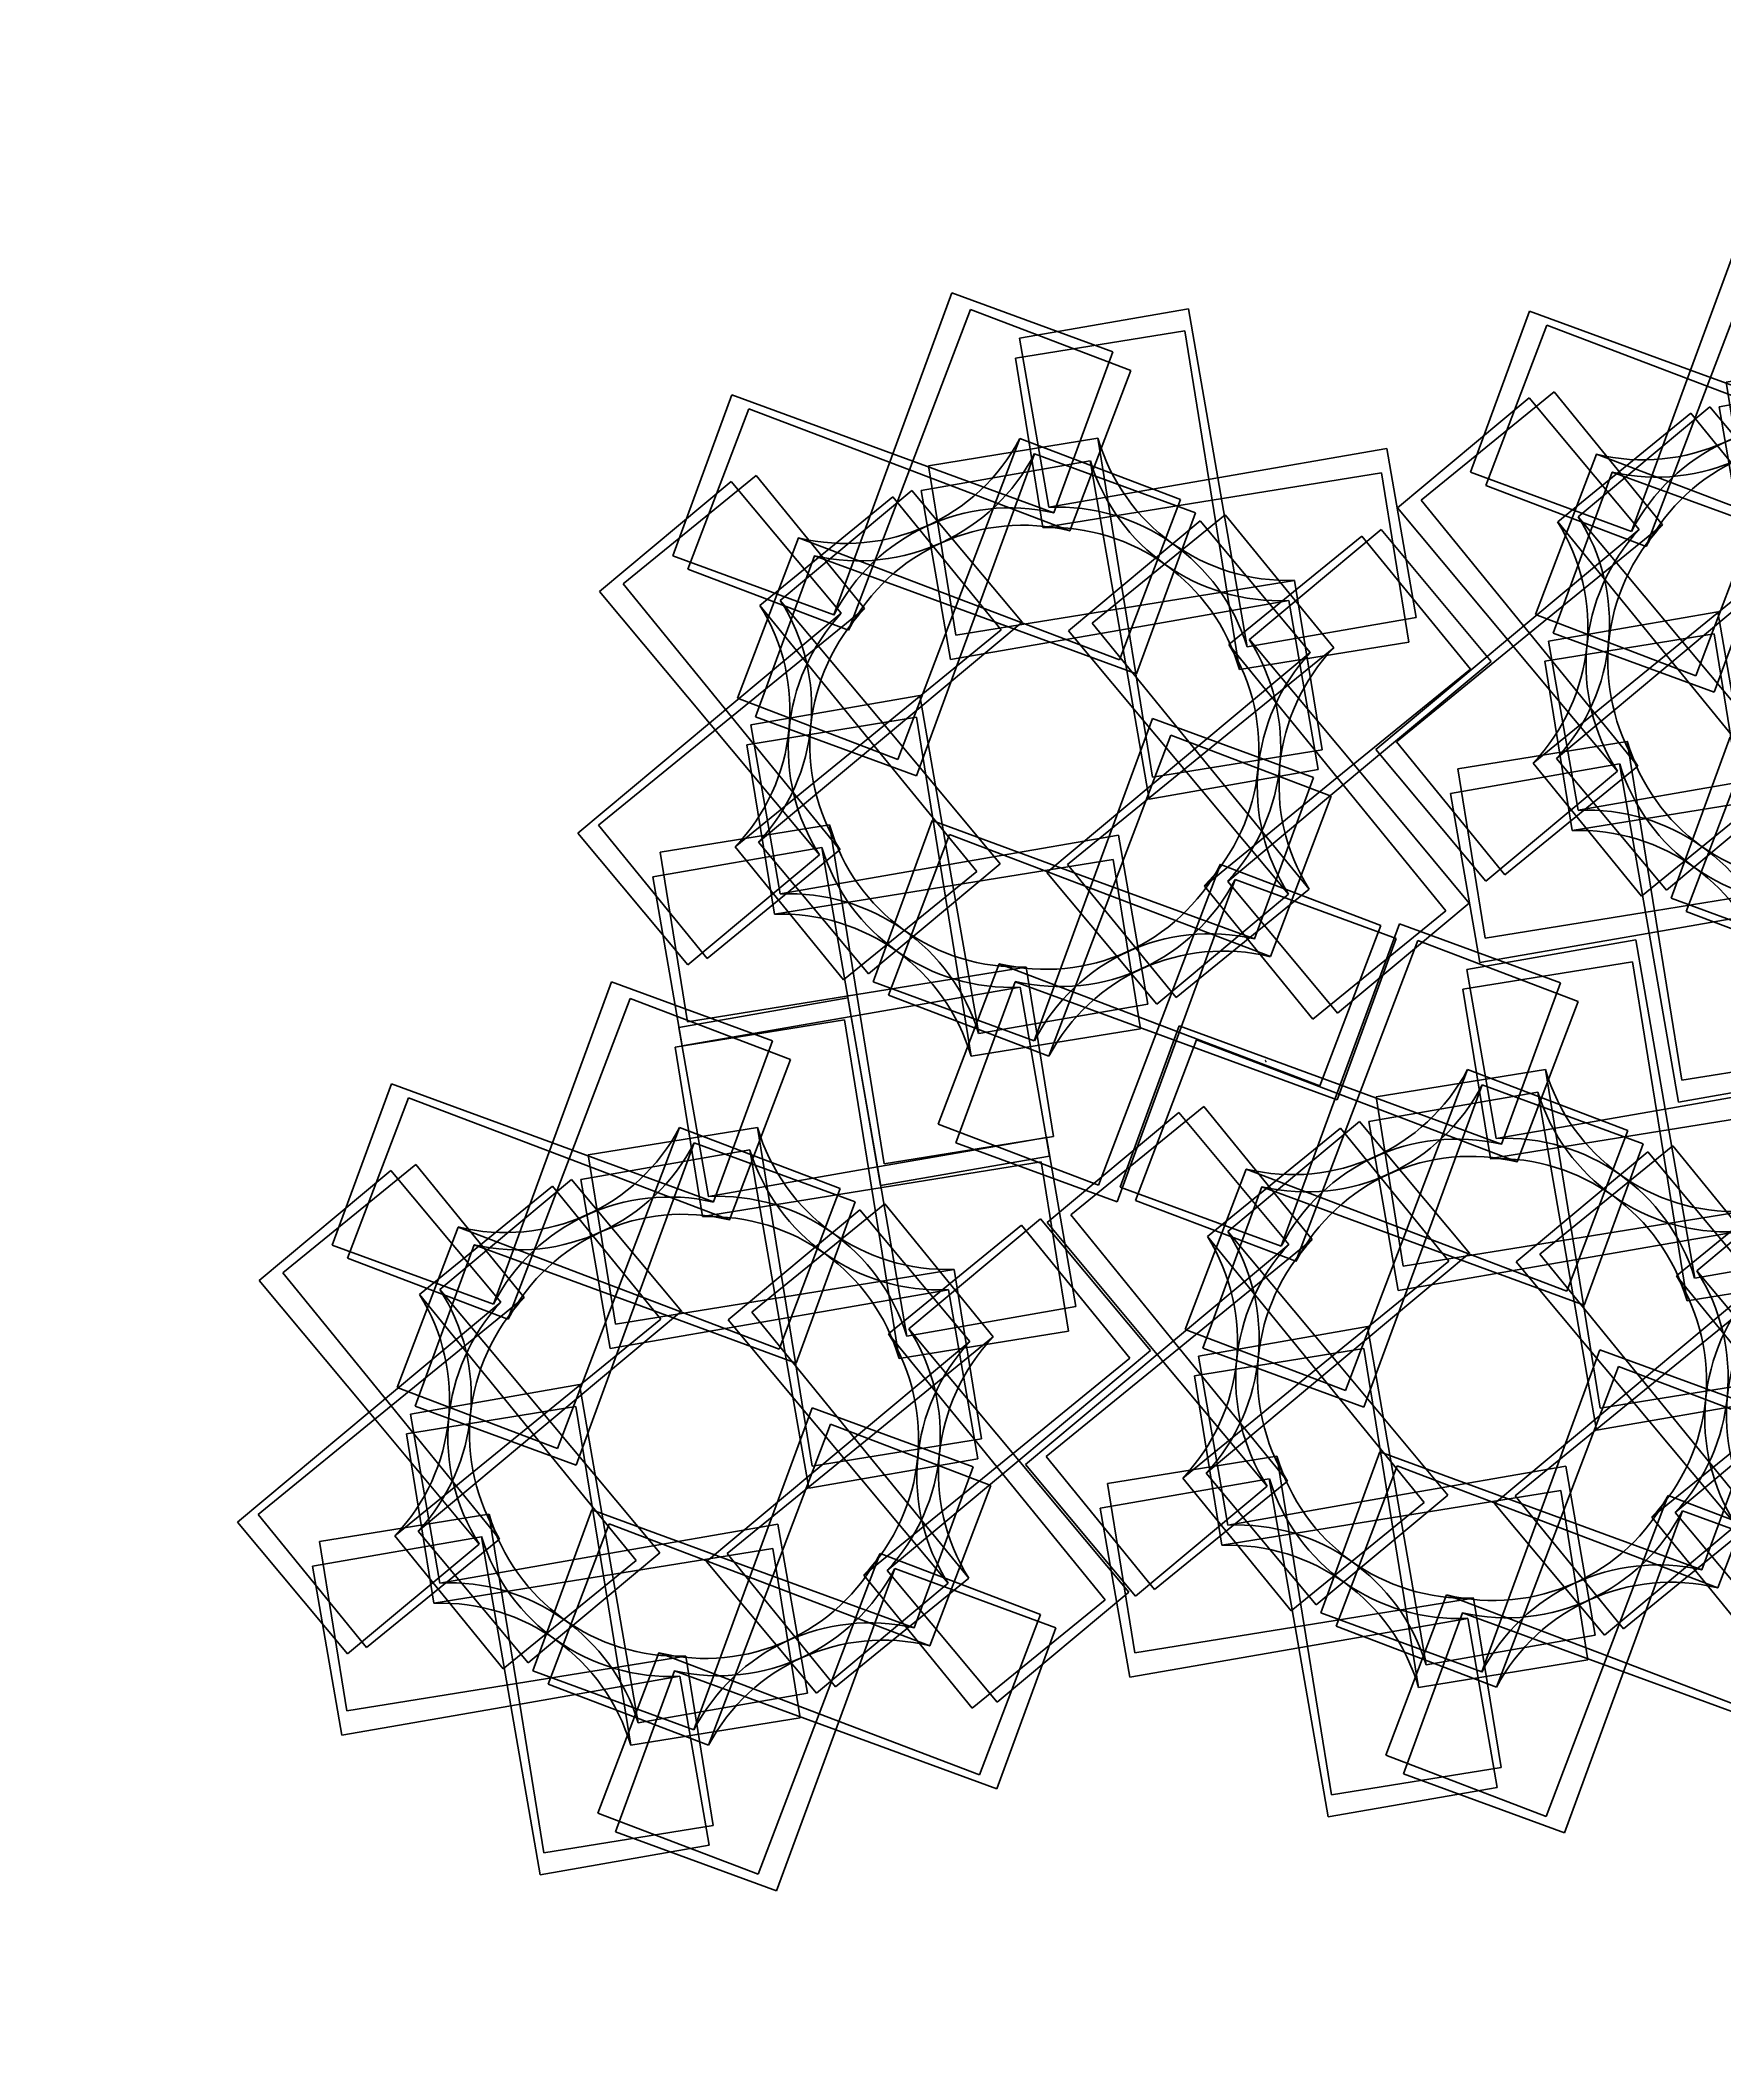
# Model space of a CAD drawing. Header units: inches. Extents: x 0 to 93838, y -1 to 60645.
# Drawn here: x 552.47 to 572.65, y 426.02 to 450.26 of the extents above; entities that cross this region are included whole.
import ezdxf

# ---------------------------------------------------------------- set-up
doc = ezdxf.new("R2010")
doc.units = ezdxf.units.IN
doc.header["$MEASUREMENT"] = 0
doc.styles.get("Standard").update_dxf_attribs({"font": 'arial.ttf'})

# ---------------------------------------------------------------- blocks, each defined once
blk = doc.blocks.new('*U1732')
for p, q in [((-0.001, 0), (0, 0)), ((0, 0), (-0.001, 0)), ((-0.001, 0), (0, 0)), ((0, 0), (0, 0)), ((0, 0), (0, 0)), ((0, 0), (0, 0)), ((0, 0), (0, 0)), ((0, 0), (0, 0)), ((0, 0), (0, 0)), ((0, 0), (0, 0)), ((0, 0), (0, 0)), ((0, 0), (0, 0)), ((0, 0), (0, 0)), ((0, 0), (0, 0)), ((0, 0), (0, 0)), ((0, 0), (0, 0)), ((0, 0), (0, 0)), ((0, 0), (0, 0)), ((0, 0), (0.001, 0)), ((0.001, 0), (0, 0)), ((0, 0), (-0.001, 0)), ((0, 0), (0, 0)), ((0, 0), (0, 0)), ((0, 0), (0, 0)), ((0, 0), (0, 0)), ((0, 0), (0, 0)), ((0, 0), (0, 0)), ((0, 0), (0, 0)), ((0.001, 0), (0, 0)), ((0, 0), (0, 0)), ((0, 0), (0, 0)), ((0, 0), (0.001, 0))]:
    blk.add_line(p, q)
for centre, start, end in [((0, 0), 141.7979, 217.5072), ((-0.001, 0), 321.103, 36.8123), ((0.001, 0), 141.7979, 217.5072), ((0, 0), 321.103, 36.8123)]:
    blk.add_arc(centre, 0.000296, start, end)
blk = doc.blocks.new('*U1695')
at = {"color": 0, "linetype": 'ByBlock', "lineweight": -2, "transparency": 16777216}
blk.add_blockref('*U1732', (0.013, 0.009), dxfattribs=at)
for rotation in [59.99999999999997, 120, 180, 239.9999999999999, 299.9999999999999]:
    blk.add_blockref('*U1732', (0.013, 0.009), dxfattribs=dict(at, rotation=rotation))
blk = doc.blocks.new('*U1675')
for p, q in [((-0.001, 0), (0, 0)), ((0, 0), (-0.001, 0)), ((-0.001, 0), (0, 0)), ((0, 0), (0, 0)), ((0, 0), (0, 0)), ((0, 0), (0, 0)), ((0, 0), (0, 0)), ((0, 0), (0, 0)), ((0, 0), (0, 0)), ((0, 0), (0, 0)), ((0, 0), (0, 0)), ((0, 0), (0, 0)), ((0, 0), (0, 0)), ((0, 0), (0, 0)), ((0, 0), (0, 0)), ((0, 0), (0, 0)), ((0, 0), (0, 0)), ((0, 0), (0, 0)), ((0, 0), (0.001, 0)), ((0.001, 0), (0, 0)), ((0, 0), (-0.001, 0)), ((0, 0), (0, 0)), ((0, 0), (0, 0)), ((0, 0), (0, 0)), ((0, 0), (0, 0)), ((0, 0), (0, 0)), ((0, 0), (0, 0)), ((0, 0), (0, 0)), ((0.001, 0), (0, 0)), ((0, 0), (0, 0)), ((0, 0), (0, 0)), ((0, 0), (0.001, 0))]:
    blk.add_line(p, q)
for centre, start, end in [((0, 0), 141.7979, 217.5072), ((-0.001, 0), 321.103, 36.8123), ((0.001, 0), 141.7979, 217.5072), ((0, 0), 321.103, 36.8123)]:
    blk.add_arc(centre, 0.000296, start, end)
blk = doc.blocks.new('*U1636')
at = {"color": 0, "linetype": 'ByBlock', "lineweight": -2, "transparency": 16777216}
blk.add_blockref('*U1675', (0.013, 0.009), dxfattribs=at)
for rotation in [59.99999999999997, 120, 180, 239.9999999999999, 299.9999999999999]:
    blk.add_blockref('*U1675', (0.013, 0.009), dxfattribs=dict(at, rotation=rotation))
blk = doc.blocks.new('*U1638')
for p, q in [((-0.001, 0), (0, 0)), ((0, 0), (-0.001, 0)), ((-0.001, 0), (0, 0)), ((0, 0), (0, 0)), ((0, 0), (0, 0)), ((0, 0), (0, 0)), ((0, 0), (0, 0)), ((0, 0), (0, 0)), ((0, 0), (0, 0)), ((0, 0), (0, 0)), ((0, 0), (0, 0)), ((0, 0), (0, 0)), ((0, 0), (0, 0)), ((0, 0), (0, 0)), ((0, 0), (0, 0)), ((0, 0), (0, 0)), ((0, 0), (0, 0)), ((0, 0), (0, 0)), ((0, 0), (0.001, 0)), ((0.001, 0), (0, 0)), ((0, 0), (-0.001, 0)), ((0, 0), (0, 0)), ((0, 0), (0, 0)), ((0, 0), (0, 0)), ((0, 0), (0, 0)), ((0, 0), (0, 0)), ((0, 0), (0, 0)), ((0, 0), (0, 0)), ((0.001, 0), (0, 0)), ((0, 0), (0, 0)), ((0, 0), (0, 0)), ((0, 0), (0.001, 0))]:
    blk.add_line(p, q)
for centre, start, end in [((0, 0), 141.7979, 217.5072), ((-0.001, 0), 321.103, 36.8123), ((0.001, 0), 141.7979, 217.5072), ((0, 0), 321.103, 36.8123)]:
    blk.add_arc(centre, 0.000296, start, end)
blk = doc.blocks.new('*U1637')
at = {"color": 0, "linetype": 'ByBlock', "lineweight": -2, "transparency": 16777216}
blk.add_blockref('*U1638', (0.013, 0.009), dxfattribs=at)
for rotation in [59.99999999999997, 120, 180, 239.9999999999999, 299.9999999999999]:
    blk.add_blockref('*U1638', (0.013, 0.009), dxfattribs=dict(at, rotation=rotation))
blk = doc.blocks.new('*U1657')
for p, q in [((-0.001, 0), (0, 0)), ((0, 0), (-0.001, 0)), ((-0.001, 0), (0, 0)), ((0, 0), (0, 0)), ((0, 0), (0, 0)), ((0, 0), (0, 0)), ((0, 0), (0, 0)), ((0, 0), (0, 0)), ((0, 0), (0, 0)), ((0, 0), (0, 0)), ((0, 0), (0, 0)), ((0, 0), (0, 0)), ((0, 0), (0, 0)), ((0, 0), (0, 0)), ((0, 0), (0, 0)), ((0, 0), (0, 0)), ((0, 0), (0, 0)), ((0, 0), (0, 0)), ((0, 0), (0.001, 0)), ((0.001, 0), (0, 0)), ((0, 0), (-0.001, 0)), ((0, 0), (0, 0)), ((0, 0), (0, 0)), ((0, 0), (0, 0)), ((0, 0), (0, 0)), ((0, 0), (0, 0)), ((0, 0), (0, 0)), ((0, 0), (0, 0)), ((0.001, 0), (0, 0)), ((0, 0), (0, 0)), ((0, 0), (0, 0)), ((0, 0), (0.001, 0))]:
    blk.add_line(p, q)
for centre, start, end in [((0, 0), 141.7979, 217.5072), ((-0.001, 0), 321.103, 36.8123), ((0.001, 0), 141.7979, 217.5072), ((0, 0), 321.103, 36.8123)]:
    blk.add_arc(centre, 0.000296, start, end)
blk = doc.blocks.new('*U1666')
at = {"color": 0, "linetype": 'ByBlock', "lineweight": -2, "transparency": 16777216}
blk.add_blockref('*U1657', (0.013, 0.009), dxfattribs=at)
for rotation in [59.99999999999997, 120, 180, 239.9999999999999, 299.9999999999999]:
    blk.add_blockref('*U1657', (0.013, 0.009), dxfattribs=dict(at, rotation=rotation))
blk = doc.blocks.new('*U1667')
for p, q in [((-0.001, 0), (0, 0)), ((0, 0), (-0.001, 0)), ((-0.001, 0), (0, 0)), ((0, 0), (0, 0)), ((0, 0), (0, 0)), ((0, 0), (0, 0)), ((0, 0), (0, 0)), ((0, 0), (0, 0)), ((0, 0), (0, 0)), ((0, 0), (0, 0)), ((0, 0), (0, 0)), ((0, 0), (0, 0)), ((0, 0), (0, 0)), ((0, 0), (0, 0)), ((0, 0), (0, 0)), ((0, 0), (0, 0)), ((0, 0), (0, 0)), ((0, 0), (0, 0)), ((0, 0), (0.001, 0)), ((0.001, 0), (0, 0)), ((0, 0), (-0.001, 0)), ((0, 0), (0, 0)), ((0, 0), (0, 0)), ((0, 0), (0, 0)), ((0, 0), (0, 0)), ((0, 0), (0, 0)), ((0, 0), (0, 0)), ((0, 0), (0, 0)), ((0.001, 0), (0, 0)), ((0, 0), (0, 0)), ((0, 0), (0, 0)), ((0, 0), (0.001, 0))]:
    blk.add_line(p, q)
for centre, start, end in [((0, 0), 141.7979, 217.5072), ((-0.001, 0), 321.103, 36.8123), ((0.001, 0), 141.7979, 217.5072), ((0, 0), 321.103, 36.8123)]:
    blk.add_arc(centre, 0.000296, start, end)
blk = doc.blocks.new('*U1635')
at = {"color": 0, "linetype": 'ByBlock', "lineweight": -2, "transparency": 16777216}
blk.add_blockref('*U1667', (0.013, 0.009), dxfattribs=at)
for rotation in [59.99999999999997, 120, 180, 239.9999999999999, 299.9999999999999]:
    blk.add_blockref('*U1667', (0.013, 0.009), dxfattribs=dict(at, rotation=rotation))
blk = doc.blocks.new('*U1688')
for p, q in [((-0.001, 0), (0, 0)), ((0, 0), (-0.001, 0)), ((-0.001, 0), (0, 0)), ((0, 0), (0, 0)), ((0, 0), (0, 0)), ((0, 0), (0, 0)), ((0, 0), (0, 0)), ((0, 0), (0, 0)), ((0, 0), (0, 0)), ((0, 0), (0, 0)), ((0, 0), (0, 0)), ((0, 0), (0, 0)), ((0, 0), (0, 0)), ((0, 0), (0, 0)), ((0, 0), (0, 0)), ((0, 0), (0, 0)), ((0, 0), (0, 0)), ((0, 0), (0, 0)), ((0, 0), (0.001, 0)), ((0.001, 0), (0, 0)), ((0, 0), (-0.001, 0)), ((0, 0), (0, 0)), ((0, 0), (0, 0)), ((0, 0), (0, 0)), ((0, 0), (0, 0)), ((0, 0), (0, 0)), ((0, 0), (0, 0)), ((0, 0), (0, 0)), ((0.001, 0), (0, 0)), ((0, 0), (0, 0)), ((0, 0), (0, 0)), ((0, 0), (0.001, 0))]:
    blk.add_line(p, q)
for centre, start, end in [((0, 0), 141.7979, 217.5072), ((-0.001, 0), 321.103, 36.8123), ((0.001, 0), 141.7979, 217.5072), ((0, 0), 321.103, 36.8123)]:
    blk.add_arc(centre, 0.000296, start, end)
blk = doc.blocks.new('*U1694')
at = {"color": 0, "linetype": 'ByBlock', "lineweight": -2, "transparency": 16777216}
blk.add_blockref('*U1688', (0.013, 0.009), dxfattribs=at)
for rotation in [59.99999999999997, 120, 180, 239.9999999999999, 299.9999999999999]:
    blk.add_blockref('*U1688', (0.013, 0.009), dxfattribs=dict(at, rotation=rotation))
blk = doc.blocks.new('*U1680')
for p, q in [((-0.001, 0), (0, 0)), ((0, 0), (-0.001, 0)), ((-0.001, 0), (0, 0)), ((0, 0), (0, 0)), ((0, 0), (0, 0)), ((0, 0), (0, 0)), ((0, 0), (0, 0)), ((0, 0), (0, 0)), ((0, 0), (0, 0)), ((0, 0), (0, 0)), ((0, 0), (0, 0)), ((0, 0), (0, 0)), ((0, 0), (0, 0)), ((0, 0), (0, 0)), ((0, 0), (0, 0)), ((0, 0), (0, 0)), ((0, 0), (0, 0)), ((0, 0), (0, 0)), ((0, 0), (0.001, 0)), ((0.001, 0), (0, 0)), ((0, 0), (-0.001, 0)), ((0, 0), (0, 0)), ((0, 0), (0, 0)), ((0, 0), (0, 0)), ((0, 0), (0, 0)), ((0, 0), (0, 0)), ((0, 0), (0, 0)), ((0, 0), (0, 0)), ((0.001, 0), (0, 0)), ((0, 0), (0, 0)), ((0, 0), (0, 0)), ((0, 0), (0.001, 0))]:
    blk.add_line(p, q)
for centre, start, end in [((0, 0), 141.7979, 217.5072), ((-0.001, 0), 321.103, 36.8123), ((0.001, 0), 141.7979, 217.5072), ((0, 0), 321.103, 36.8123)]:
    blk.add_arc(centre, 0.000296, start, end)
blk = doc.blocks.new('*U1679')
at = {"color": 0, "linetype": 'ByBlock', "lineweight": -2, "transparency": 16777216}
blk.add_blockref('*U1680', (0.013, 0.009), dxfattribs=at)
for rotation in [59.99999999999997, 120, 180, 239.9999999999999, 299.9999999999999]:
    blk.add_blockref('*U1680', (0.013, 0.009), dxfattribs=dict(at, rotation=rotation))
blk = doc.blocks.new('*U1668')
for p, q in [((-0.001, 0), (0, 0)), ((0, 0), (-0.001, 0)), ((-0.001, 0), (0, 0)), ((0, 0), (0, 0)), ((0, 0), (0, 0)), ((0, 0), (0, 0)), ((0, 0), (0, 0)), ((0, 0), (0, 0)), ((0, 0), (0, 0)), ((0, 0), (0, 0)), ((0, 0), (0, 0)), ((0, 0), (0, 0)), ((0, 0), (0, 0)), ((0, 0), (0, 0)), ((0, 0), (0, 0)), ((0, 0), (0, 0)), ((0, 0), (0, 0)), ((0, 0), (0, 0)), ((0, 0), (0.001, 0)), ((0.001, 0), (0, 0)), ((0, 0), (-0.001, 0)), ((0, 0), (0, 0)), ((0, 0), (0, 0)), ((0, 0), (0, 0)), ((0, 0), (0, 0)), ((0, 0), (0, 0)), ((0, 0), (0, 0)), ((0, 0), (0, 0)), ((0.001, 0), (0, 0)), ((0, 0), (0, 0)), ((0, 0), (0, 0)), ((0, 0), (0.001, 0))]:
    blk.add_line(p, q)
for centre, start, end in [((0, 0), 141.7979, 217.5072), ((-0.001, 0), 321.103, 36.8123), ((0.001, 0), 141.7979, 217.5072), ((0, 0), 321.103, 36.8123)]:
    blk.add_arc(centre, 0.000296, start, end)
blk = doc.blocks.new('*U1707')
at = {"color": 0, "linetype": 'ByBlock', "lineweight": -2, "transparency": 16777216}
blk.add_blockref('*U1668', (0.013, 0.009), dxfattribs=at)
for rotation in [59.99999999999997, 120, 180, 239.9999999999999, 299.9999999999999]:
    blk.add_blockref('*U1668', (0.013, 0.009), dxfattribs=dict(at, rotation=rotation))
blk = doc.blocks.new('*U1708')
for p, q in [((-3.773, 2.924), (-5.238, 1.477)), ((-2.326, 1.459), (-3.773, 2.924)), ((1.877, 2.924), (0.412, 1.477)), ((3.325, 1.459), (1.877, 2.924)), ((-3.307, 1.471), (-1.824, 2.901)), ((-1.824, 2.901), (-0.394, 1.418)), ((2.344, 1.471), (3.826, 2.901)), ((3.826, 2.901), (5.256, 1.418)), ((-5.238, 1.477), (-3.791, 0.011)), ((-3.791, 0.011), (-2.326, 1.459)), ((-1.877, -0.012), (-3.307, 1.471)), ((0.412, 1.477), (1.859, 0.011)), ((1.859, 0.011), (3.325, 1.459)), ((3.773, -0.012), (2.344, 1.471)), ((-0.394, 1.418), (-1.877, -0.012)), ((5.256, 1.418), (3.773, -0.012)), ((-5.256, -1.436), (-3.791, 0.011)), ((-3.791, 0.011), (-2.343, -1.454)), ((0.394, -1.436), (1.859, 0.011)), ((1.859, 0.011), (3.307, -1.454)), ((-1.877, -0.012), (-3.36, -1.442)), ((-0.447, -1.495), (-1.877, -0.012)), ((3.773, -0.012), (2.291, -1.442)), ((5.203, -1.495), (3.773, -0.012)), ((-3.808, -2.901), (-5.256, -1.436)), ((-2.343, -1.454), (-3.808, -2.901)), ((-3.36, -1.442), (-1.93, -2.924)), ((1.842, -2.901), (0.394, -1.436)), ((3.307, -1.454), (1.842, -2.901)), ((2.291, -1.442), (3.72, -2.924)), ((-1.93, -2.924), (-0.447, -1.495)), ((3.72, -2.924), (5.203, -1.495))]:
    blk.add_line(p, q)
for centre, start, end in [((-5.207, 0.049), 321.103, 36.8123), ((-0.46, -0.009), 141.7979, 217.5072), ((0.443, 0.049), 321.103, 36.8123), ((5.19, -0.009), 141.7979, 217.5072)]:
    blk.add_arc(centre, 2.373, start, end)
blk = doc.blocks.new('*U1661')
at = {"color": 0, "linetype": 'ByBlock', "lineweight": -2, "transparency": 16777216}
for p, rotation in [((102.86, 69.19), 299.9999999999999), ((102.98, 69.239), 239.9999999999999), ((102.944, 68.983), 59.99999999999997), ((103.064, 69.031), 120), ((103.082, 69.16), 180)]:
    blk.add_blockref('*U1708', p, dxfattribs=dict(at, rotation=rotation))
blk.add_blockref('*U1708', (102.842, 69.062), dxfattribs=at)
blk = doc.blocks.new('*U1662')
for p, q in [((-3.773, 2.924), (-5.238, 1.477)), ((-2.326, 1.459), (-3.773, 2.924)), ((1.877, 2.924), (0.412, 1.477)), ((3.325, 1.459), (1.877, 2.924)), ((-3.307, 1.471), (-1.824, 2.901)), ((-1.824, 2.901), (-0.394, 1.418)), ((2.344, 1.471), (3.826, 2.901)), ((3.826, 2.901), (5.256, 1.418)), ((-5.238, 1.477), (-3.791, 0.011)), ((-3.791, 0.011), (-2.326, 1.459)), ((-1.877, -0.012), (-3.307, 1.471)), ((0.412, 1.477), (1.859, 0.011)), ((1.859, 0.011), (3.325, 1.459)), ((3.773, -0.012), (2.344, 1.471)), ((-0.394, 1.418), (-1.877, -0.012)), ((5.256, 1.418), (3.773, -0.012)), ((-5.256, -1.436), (-3.791, 0.011)), ((-3.791, 0.011), (-2.343, -1.454)), ((0.394, -1.436), (1.859, 0.011)), ((1.859, 0.011), (3.307, -1.454)), ((-1.877, -0.012), (-3.36, -1.442)), ((-0.447, -1.495), (-1.877, -0.012)), ((3.773, -0.012), (2.291, -1.442)), ((5.203, -1.495), (3.773, -0.012)), ((-3.808, -2.901), (-5.256, -1.436)), ((-2.343, -1.454), (-3.808, -2.901)), ((-3.36, -1.442), (-1.93, -2.924)), ((1.842, -2.901), (0.394, -1.436)), ((3.307, -1.454), (1.842, -2.901)), ((2.291, -1.442), (3.72, -2.924)), ((-1.93, -2.924), (-0.447, -1.495)), ((3.72, -2.924), (5.203, -1.495))]:
    blk.add_line(p, q)
for centre, start, end in [((-5.207, 0.049), 321.103, 36.8123), ((-0.46, -0.009), 141.7979, 217.5072), ((0.443, 0.049), 321.103, 36.8123), ((5.19, -0.009), 141.7979, 217.5072)]:
    blk.add_arc(centre, 2.373, start, end)
blk = doc.blocks.new('*U1676')
at = {"color": 0, "linetype": 'ByBlock', "lineweight": -2, "transparency": 16777216}
for p, rotation in [((102.86, 69.19), 299.9999999999999), ((102.98, 69.239), 239.9999999999999), ((102.944, 68.983), 59.99999999999997), ((103.064, 69.031), 120), ((103.082, 69.16), 180)]:
    blk.add_blockref('*U1662', p, dxfattribs=dict(at, rotation=rotation))
blk.add_blockref('*U1662', (102.842, 69.062), dxfattribs=at)
blk = doc.blocks.new('*U1678')
for p, q in [((-3.773, 2.924), (-5.238, 1.477)), ((-2.326, 1.459), (-3.773, 2.924)), ((1.877, 2.924), (0.412, 1.477)), ((3.325, 1.459), (1.877, 2.924)), ((-3.307, 1.471), (-1.824, 2.901)), ((-1.824, 2.901), (-0.394, 1.418)), ((2.344, 1.471), (3.826, 2.901)), ((3.826, 2.901), (5.256, 1.418)), ((-5.238, 1.477), (-3.791, 0.011)), ((-3.791, 0.011), (-2.326, 1.459)), ((-1.877, -0.012), (-3.307, 1.471)), ((0.412, 1.477), (1.859, 0.011)), ((1.859, 0.011), (3.325, 1.459)), ((3.773, -0.012), (2.344, 1.471)), ((-0.394, 1.418), (-1.877, -0.012)), ((5.256, 1.418), (3.773, -0.012)), ((-5.256, -1.436), (-3.791, 0.011)), ((-3.791, 0.011), (-2.343, -1.454)), ((0.394, -1.436), (1.859, 0.011)), ((1.859, 0.011), (3.307, -1.454)), ((-1.877, -0.012), (-3.36, -1.442)), ((-0.447, -1.495), (-1.877, -0.012)), ((3.773, -0.012), (2.291, -1.442)), ((5.203, -1.495), (3.773, -0.012)), ((-3.808, -2.901), (-5.256, -1.436)), ((-2.343, -1.454), (-3.808, -2.901)), ((-3.36, -1.442), (-1.93, -2.924)), ((1.842, -2.901), (0.394, -1.436)), ((3.307, -1.454), (1.842, -2.901)), ((2.291, -1.442), (3.72, -2.924)), ((-1.93, -2.924), (-0.447, -1.495)), ((3.72, -2.924), (5.203, -1.495))]:
    blk.add_line(p, q)
for centre, start, end in [((-5.207, 0.049), 321.103, 36.8123), ((-0.46, -0.009), 141.7979, 217.5072), ((0.443, 0.049), 321.103, 36.8123), ((5.19, -0.009), 141.7979, 217.5072)]:
    blk.add_arc(centre, 2.373, start, end)
blk = doc.blocks.new('*U1677')
at = {"color": 0, "linetype": 'ByBlock', "lineweight": -2, "transparency": 16777216}
for p, rotation in [((102.86, 69.19), 299.9999999999999), ((102.98, 69.239), 239.9999999999999), ((102.944, 68.983), 59.99999999999997), ((103.064, 69.031), 120), ((103.082, 69.16), 180)]:
    blk.add_blockref('*U1678', p, dxfattribs=dict(at, rotation=rotation))
blk.add_blockref('*U1678', (102.842, 69.062), dxfattribs=at)
blk = doc.blocks.new('*U1689')
for p, q in [((-3.773, 2.924), (-5.238, 1.477)), ((-2.326, 1.459), (-3.773, 2.924)), ((1.877, 2.924), (0.412, 1.477)), ((3.325, 1.459), (1.877, 2.924)), ((-3.307, 1.471), (-1.824, 2.901)), ((-1.824, 2.901), (-0.394, 1.418)), ((2.344, 1.471), (3.826, 2.901)), ((3.826, 2.901), (5.256, 1.418)), ((-5.238, 1.477), (-3.791, 0.011)), ((-3.791, 0.011), (-2.326, 1.459)), ((-1.877, -0.012), (-3.307, 1.471)), ((0.412, 1.477), (1.859, 0.011)), ((1.859, 0.011), (3.325, 1.459)), ((3.773, -0.012), (2.344, 1.471)), ((-0.394, 1.418), (-1.877, -0.012)), ((5.256, 1.418), (3.773, -0.012)), ((-5.256, -1.436), (-3.791, 0.011)), ((-3.791, 0.011), (-2.343, -1.454)), ((0.394, -1.436), (1.859, 0.011)), ((1.859, 0.011), (3.307, -1.454)), ((-1.877, -0.012), (-3.36, -1.442)), ((-0.447, -1.495), (-1.877, -0.012)), ((3.773, -0.012), (2.291, -1.442)), ((5.203, -1.495), (3.773, -0.012)), ((-3.808, -2.901), (-5.256, -1.436)), ((-2.343, -1.454), (-3.808, -2.901)), ((-3.36, -1.442), (-1.93, -2.924)), ((1.842, -2.901), (0.394, -1.436)), ((3.307, -1.454), (1.842, -2.901)), ((2.291, -1.442), (3.72, -2.924)), ((-1.93, -2.924), (-0.447, -1.495)), ((3.72, -2.924), (5.203, -1.495))]:
    blk.add_line(p, q)
for centre, start, end in [((-5.207, 0.049), 321.103, 36.8123), ((-0.46, -0.009), 141.7979, 217.5072), ((0.443, 0.049), 321.103, 36.8123), ((5.19, -0.009), 141.7979, 217.5072)]:
    blk.add_arc(centre, 2.373, start, end)
blk = doc.blocks.new('*U1693')
at = {"color": 0, "linetype": 'ByBlock', "lineweight": -2, "transparency": 16777216}
for p, rotation in [((102.86, 69.19), 299.9999999999999), ((102.98, 69.239), 239.9999999999999), ((102.944, 68.983), 59.99999999999997), ((103.064, 69.031), 120), ((103.082, 69.16), 180)]:
    blk.add_blockref('*U1689', p, dxfattribs=dict(at, rotation=rotation))
blk.add_blockref('*U1689', (102.842, 69.062), dxfattribs=at)
blk = doc.blocks.new('*U1715')
for p, q in [((-3.773, 2.924), (-5.238, 1.477)), ((-2.326, 1.459), (-3.773, 2.924)), ((1.877, 2.924), (0.412, 1.477)), ((3.325, 1.459), (1.877, 2.924)), ((-3.307, 1.471), (-1.824, 2.901)), ((-1.824, 2.901), (-0.394, 1.418)), ((2.344, 1.471), (3.826, 2.901)), ((3.826, 2.901), (5.256, 1.418)), ((-5.238, 1.477), (-3.791, 0.011)), ((-3.791, 0.011), (-2.326, 1.459)), ((-1.877, -0.012), (-3.307, 1.471)), ((0.412, 1.477), (1.859, 0.011)), ((1.859, 0.011), (3.325, 1.459)), ((3.773, -0.012), (2.344, 1.471)), ((-0.394, 1.418), (-1.877, -0.012)), ((5.256, 1.418), (3.773, -0.012)), ((-5.256, -1.436), (-3.791, 0.011)), ((-3.791, 0.011), (-2.343, -1.454)), ((0.394, -1.436), (1.859, 0.011)), ((1.859, 0.011), (3.307, -1.454)), ((-1.877, -0.012), (-3.36, -1.442)), ((-0.447, -1.495), (-1.877, -0.012)), ((3.773, -0.012), (2.291, -1.442)), ((5.203, -1.495), (3.773, -0.012)), ((-3.808, -2.901), (-5.256, -1.436)), ((-2.343, -1.454), (-3.808, -2.901)), ((-3.36, -1.442), (-1.93, -2.924)), ((1.842, -2.901), (0.394, -1.436)), ((3.307, -1.454), (1.842, -2.901)), ((2.291, -1.442), (3.72, -2.924)), ((-1.93, -2.924), (-0.447, -1.495)), ((3.72, -2.924), (5.203, -1.495))]:
    blk.add_line(p, q)
for centre, start, end in [((-5.207, 0.049), 321.103, 36.8123), ((-0.46, -0.009), 141.7979, 217.5072), ((0.443, 0.049), 321.103, 36.8123), ((5.19, -0.009), 141.7979, 217.5072)]:
    blk.add_arc(centre, 2.373, start, end)
blk = doc.blocks.new('*U1731')
at = {"color": 0, "linetype": 'ByBlock', "lineweight": -2, "transparency": 16777216}
for p, rotation in [((102.86, 69.19), 299.9999999999999), ((102.98, 69.239), 239.9999999999999), ((102.944, 68.983), 59.99999999999997), ((103.064, 69.031), 120), ((103.082, 69.16), 180)]:
    blk.add_blockref('*U1715', p, dxfattribs=dict(at, rotation=rotation))
blk.add_blockref('*U1715', (102.842, 69.062), dxfattribs=at)

msp = doc.modelspace()

# ---------------------------------------------------------------- linework, layer by layer
for p, q in [((567.18549, 437.99636), (567.18625, 437.99672)), ((567.18557, 437.9964), (567.18549, 437.99636)), ((567.18549, 437.99636), (567.18594, 437.9954)), ((567.18562, 437.99642), (567.18557, 437.9964)), ((567.18557, 437.9964), (567.18603, 437.99544)), ((567.18626, 437.99506), (567.18562, 437.99642)), ((567.1859, 437.99656), (567.18654, 437.9952)), ((567.18594, 437.9954), (567.18607, 437.99546)), ((567.18594, 437.9954), (567.18613, 437.995)), ((567.18605, 437.99517), (567.18594, 437.9954)), ((567.18603, 437.99544), (567.18621, 437.99504)), ((567.18644, 437.99578), (567.18604, 437.99662)), ((567.18618, 437.99523), (567.18605, 437.99517)), ((567.18609, 437.99509), (567.18622, 437.99515)), ((567.18613, 437.995), (567.18609, 437.99509)), ((567.18618, 437.99669), (567.18611, 437.99666)), ((567.18611, 437.99666), (567.18651, 437.99581)), ((567.18613, 437.995), (567.18626, 437.99506)), ((567.18621, 437.99504), (567.18613, 437.995)), ((567.18658, 437.99584), (567.18618, 437.99669)), ((567.18622, 437.99515), (567.18618, 437.99523)), ((567.18631, 437.99641), (567.18624, 437.99637)), ((567.18625, 437.99672), (567.18689, 437.99537)), ((567.18689, 437.99537), (567.18626, 437.99506)), ((567.1863, 437.99571), (567.18665, 437.99588)), ((567.18643, 437.99543), (567.1863, 437.99571)), ((567.18638, 437.99644), (567.18631, 437.99641)), ((567.18631, 437.99641), (567.18658, 437.99584)), ((567.18644, 437.99578), (567.18637, 437.99574)), ((567.18637, 437.99574), (567.1865, 437.99546)), ((567.18665, 437.99588), (567.18638, 437.99644)), ((567.18678, 437.99559), (567.18643, 437.99543)), ((567.18651, 437.99581), (567.18644, 437.99578)), ((567.18644, 437.99578), (567.18657, 437.99549)), ((567.18651, 437.99581), (567.18664, 437.99553)), ((567.18689, 437.99537), (567.18654, 437.9952)), ((567.18658, 437.99584), (567.18671, 437.99556)), ((567.18689, 437.99537), (567.18678, 437.99559))]:
    msp.add_line(p, q)

# ---------------------------------------------------------------- block references
at = {"rotation": 115.2194505239159}
for name, p in [('*U1693', (680.37316, 379.07538)), ('*U1676', (670.796, 378.07151)), ('*U1661', (676.16809, 370.4957)), ('*U1731', (686.44375, 370.61963)), ('*U1677', (666.70983, 369.80021)), ('*U1679', (567.1856, 438.00339)), ('*U1694', (567.18611, 438.00442)), ('*U1635', (567.18678, 438.00347)), ('*U1707', (567.18731, 438.00454)), ('*U1637', (567.19172, 437.99242)), ('*U1636', (567.19223, 437.99345)), ('*U1695', (567.1929, 437.99251)), ('*U1666', (567.19343, 437.99358))]:
    msp.add_blockref(name, p, dxfattribs=at)

# ---------------------------------------------------------------- texts
at = {"insert": (567.18352, 437.99723), "char_height": 0.00041897, "attachment_point": 1, "rotation": 115.219451}
msp.add_mtext_dynamic_manual_height_columns('{\\fCentury Gothic|b0|i0|c0|p34;\\H0.875x;∫∏Ŧ∑ġ\\fCentury Gothic|b0|i0|c186|p34;\uf100\uf103\\fCentury Gothic|b0|i0|c0|p34;∟ \\fCentury Gothic|b0|i0|c204|p34;ш\\fCentury Gothic|b0|i0|c0|p34;Ω\\fCentury Gothic|b0|i0|c186|p34;\uf100\\fCentury Gothic|b0|i0|c204|p34;К\\fCentury Gothic|b0|i0|c0|p34;s.}', width=5.8533058, gutter_width=1, heights=[0], dxfattribs=at)

doc.saveas('drawing.dxf')
